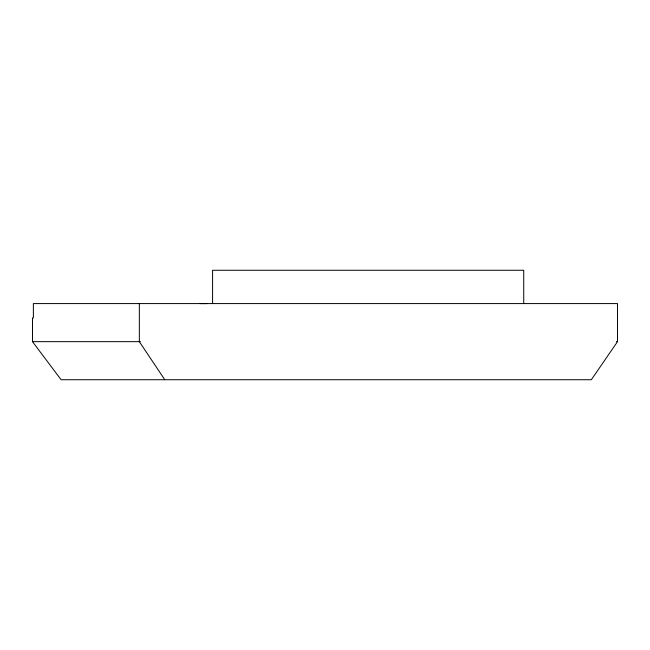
<?xml version="1.0" encoding="UTF-8"?>
<svg xmlns="http://www.w3.org/2000/svg" width="650" height="650" viewBox="0 0 650 650"><rect width="100%" height="100%" fill="white"/><g stroke="black" fill="none" stroke-linecap="round" stroke-linejoin="round"><path stroke-width="0.97" d="M617.5 341.656L591.337 379.73L61.084 379.73L32.5 341.656L32.5 317.866L33.369 317.858L33.369 303.582L617.5 303.582L617.5 341.656L616.371 341.656M207.001 303.599L200.054 303.599M32.5 341.656L140.416 341.656M164.775 379.73L139.344 341.656L139.344 303.582M523.721 303.582L523.721 270.27L212.582 270.27L212.582 303.582"/></g></svg>
